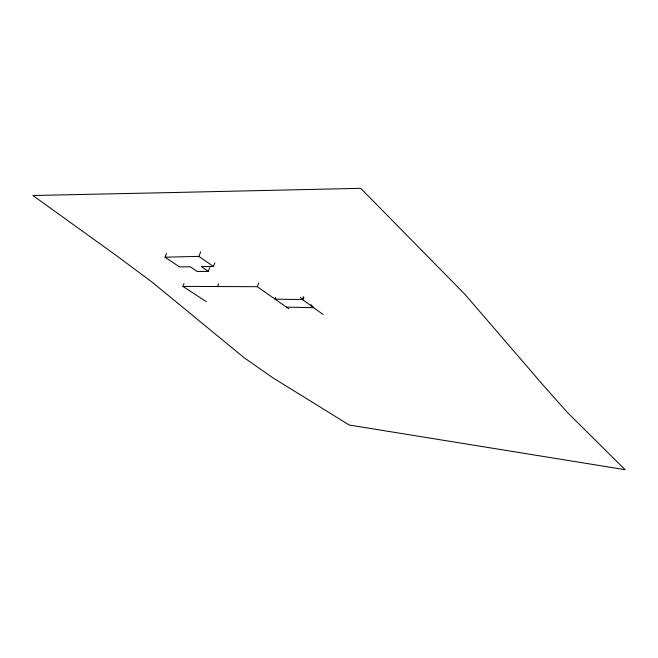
<?xml version="1.0" encoding="UTF-8"?>
<svg xmlns="http://www.w3.org/2000/svg" width="658" height="658" viewBox="0 0 658 658"><rect width="100%" height="100%" fill="white"/><g stroke="black" fill="none" stroke-linecap="round" stroke-linejoin="round"><path stroke-width="0.99" d="M303.387 296.816L302.433 299.555L275.077 299.16L275.727 297.342M302.91 299.9L303.864 297.161M184.026 283.647L182.949 286.411L257.327 286.691L258.676 282.998M217.584 286.543L218.645 283.754M209.762 267.567L208.298 271.384L201.34 266.63L213.463 266.457L214.845 262.855M166.523 253.388L165.002 257.188L198.897 256.381L200.674 251.825M208.298 271.384L197.186 271.491L190.228 266.786L179.585 266.942L165.002 257.188M286.411 307.113L313.693 307.689L310.987 304.646M182.949 286.411L206.431 301.726M198.897 256.381L213.463 266.457M257.327 286.691L288.788 308.783M323.119 314.499L302.433 299.555L300.418 297.268M176.031 192.457L32.9 195.516L115.701 255.065L151.998 282.052L244.028 357.648L272.552 377.602L349.234 425.035L625.1 469.68L567.706 412.772L544.676 386.937L464.787 294.192L360.699 188.32L176.031 192.457"/></g></svg>
